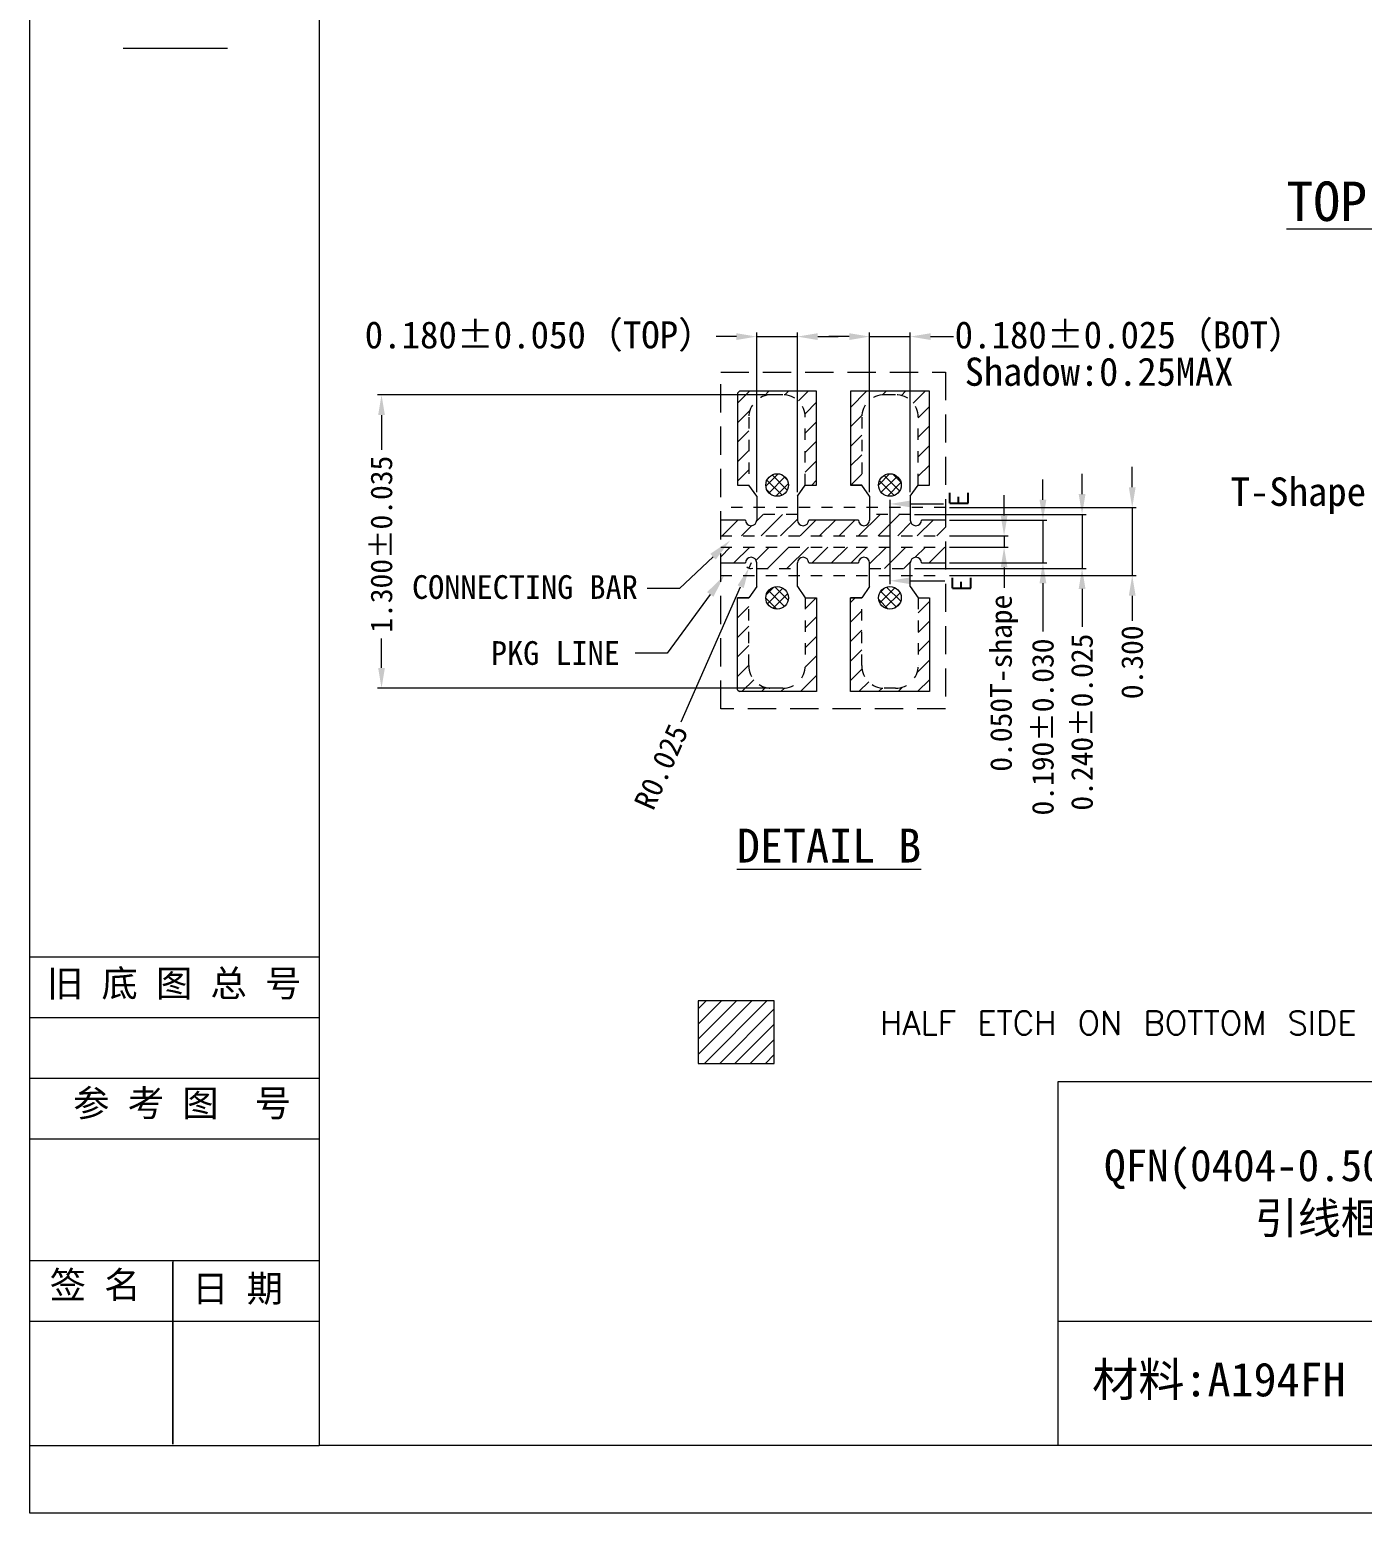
# Model space of a CAD drawing. Header units: millimetres. Extents: x 2103 to 2391, y 501 to 745.
# Drawn here: x 2279.51 to 2291.31, y 707.16 to 720.3 of the extents above; entities that cross this region are included whole.
import ezdxf
from ezdxf.enums import TextEntityAlignment as Align

# ---------------------------------------------------------------- set-up
doc = ezdxf.new("R2010")
doc.units = ezdxf.units.MM
doc.linetypes.add('HIDDEN', pattern=[0.375, 0.25, -0.125])
doc.layers.get('Defpoints').update_dxf_attribs({"lineweight": 18})
for name, color, linetype, lineweight in [('1', 7, 'Continuous', 18), ('1D', 4, 'Continuous', 18), ('2D', 4, 'Continuous', 18), ('DIM', 4, 'Continuous', 18), ('ETCH', 4, 'Continuous', 15), ('PKG', 6, 'HIDDEN', 9), ('引线框架', 7, 'Continuous', 20)]:
    doc.layers.add(name, color=color, linetype=linetype, lineweight=lineweight)
for name, color, linetype in [('HALF ETCH ON TOP SIDE', 6, 'Continuous'), ('TEMPLATE', 7, 'Continuous'), ('标注', 4, 'Continuous')]:
    doc.layers.add(name, color=color, linetype=linetype)
doc.styles.add('SIMPLEX', font='simplex.shx', dxfattribs={"bigfont": 'gbcbig.shx'})
doc.styles.get("Standard").update_dxf_attribs({"font": 'txt', "bigfont": 'gbcbig.shx'})
doc.styles.add('宋体', font='')
doc.styles.get('宋体').set_extended_font_data('宋体')
doc.dimstyles.get("Standard").update_dxf_attribs({"dimscale": 0.12, "dimtxt": 1, "dimasz": 1, "dimexe": 0.3, "dimexo": 0.3, "dimgap": 0.3, "dimtad": 0, "dimdec": 3, "dimzin": 0, "dimdsep": 46, "dimtxsty": 'SIMPLEX', "dimcen": 0.5, "dimdle": 2, "dimclrd": 256, "dimclre": 256, "dimclrt": 256, "dimadec": 0, "dimazin": 0, "dimtfac": 1, "dimtdec": 3, "dimtofl": 0, "dimtmove": 0, "dimatfit": 0, "dimfxl": 1, "dimtolj": 1, "dimtzin": 0, "dimarcsym": 0})
pattern_1 = [(45, (2333.28098, 774.86709), (-0.08643497, 0.08643497), [])]

# ---------------------------------------------------------------- blocks, each defined once
blk = doc.blocks.new('*D104')
at = {"layer": 'Defpoints', "color": 0, "transparency": 16777216}
for p in [(2287.622, 716.069), (2287.622, 715.469), (2289.276, 715.469)]:
    blk.add_point(p, dxfattribs=at)
at = {"layer": '标注', "lineweight": 5, "transparency": 16777216}
for p, q in [((2289.276, 716.249), (2289.276, 716.429)), ((2287.658, 716.069), (2289.312, 716.069)), ((2289.276, 716.069), (2289.276, 715.469)), ((2287.658, 715.469), (2289.312, 715.469)), ((2289.276, 715.289), (2289.276, 715.065))]:
    blk.add_line(p, q, dxfattribs=at)
at = {"layer": '标注', "transparency": 16777216}
for points in [[(2289.246, 716.249), (2289.306, 716.249), (2289.276, 716.069)], [(2289.306, 715.289), (2289.246, 715.289), (2289.276, 715.469)]]:
    blk.add_solid(points, dxfattribs=at)
at = {"layer": '标注', "lineweight": 13, "transparency": 16777216, "insert": (2289.276, 714.699), "char_height": 0.192, "attachment_point": 5, "rotation": 90, "style": '宋体'}
blk.add_mtext('\\A1;0.300', dxfattribs=at)
blk = doc.blocks.new('*D105')
at = {"layer": 'Defpoints', "color": 0, "transparency": 16777216}
for p in [(2287.622, 715.959), (2287.622, 715.579), (2288.485, 715.579)]:
    blk.add_point(p, dxfattribs=at)
at = {"layer": '标注', "lineweight": 5, "transparency": 16777216}
for p, q in [((2288.485, 716.139), (2288.485, 716.319)), ((2287.658, 715.959), (2288.521, 715.959)), ((2288.485, 715.959), (2288.485, 715.579)), ((2287.658, 715.579), (2288.521, 715.579)), ((2288.485, 715.399), (2288.485, 714.972))]:
    blk.add_line(p, q, dxfattribs=at)
at = {"layer": '标注', "transparency": 16777216}
for points in [[(2288.455, 716.139), (2288.515, 716.139), (2288.485, 715.959)], [(2288.515, 715.399), (2288.455, 715.399), (2288.485, 715.579)]]:
    blk.add_solid(points, dxfattribs=at)
at = {"layer": '标注', "lineweight": 13, "transparency": 16777216, "insert": (2288.485, 714.126), "char_height": 0.192, "attachment_point": 5, "rotation": 90, "style": '宋体'}
blk.add_mtext('\\A1;0.190%%P0.030', dxfattribs=at)
blk = doc.blocks.new('*D106')
at = {"layer": 'Defpoints', "color": 0, "transparency": 16777216}
for p in [(2287.31, 716.009), (2287.31, 715.529), (2288.832, 715.529)]:
    blk.add_point(p, dxfattribs=at)
at = {"layer": '标注', "lineweight": 5, "transparency": 16777216}
for p, q in [((2288.832, 716.189), (2288.832, 716.369)), ((2287.346, 716.009), (2288.868, 716.009)), ((2288.832, 716.009), (2288.832, 715.529)), ((2287.346, 715.529), (2288.868, 715.529)), ((2288.832, 715.349), (2288.832, 715.014))]:
    blk.add_line(p, q, dxfattribs=at)
at = {"layer": '标注', "transparency": 16777216}
for points in [[(2288.802, 716.189), (2288.862, 716.189), (2288.832, 716.009)], [(2288.862, 715.349), (2288.802, 715.349), (2288.832, 715.529)]]:
    blk.add_solid(points, dxfattribs=at)
at = {"layer": '标注', "lineweight": 13, "transparency": 16777216, "insert": (2288.832, 714.169), "char_height": 0.192, "attachment_point": 5, "rotation": 90, "style": '宋体'}
blk.add_mtext('\\A1;0.240%%P0.025', dxfattribs=at)
blk = doc.blocks.new('*D107')
at = {"layer": 'Defpoints', "color": 0, "transparency": 16777216}
for p in [(2286.13, 717.069), (2282.626, 714.469), (2286.13, 714.469)]:
    blk.add_point(p, dxfattribs=at)
at = {"layer": '标注', "lineweight": 5, "transparency": 16777216}
for p, q in [((2286.094, 717.069), (2282.59, 717.069)), ((2282.626, 716.889), (2282.626, 716.58)), ((2282.626, 714.649), (2282.626, 714.909)), ((2286.094, 714.469), (2282.59, 714.469))]:
    blk.add_line(p, q, dxfattribs=at)
at = {"layer": '标注', "transparency": 16777216}
for points in [[(2282.656, 716.889), (2282.596, 716.889), (2282.626, 717.069)], [(2282.596, 714.649), (2282.656, 714.649), (2282.626, 714.469)]]:
    blk.add_solid(points, dxfattribs=at)
at = {"layer": '标注', "lineweight": 13, "transparency": 16777216, "insert": (2282.626, 715.745), "char_height": 0.192, "attachment_point": 5, "rotation": 90, "style": '宋体'}
blk.add_mtext('\\A1;1.300%%P0.035', dxfattribs=at)
blk = doc.blocks.new('*D108')
at = {"layer": 'Defpoints', "color": 0, "transparency": 16777216}
for p in [(2287.31, 717.584), (2286.95, 716.169), (2287.31, 716.169)]:
    blk.add_point(p, dxfattribs=at)
at = {"layer": '标注', "lineweight": 5, "transparency": 16777216}
for p, q in [((2286.77, 717.584), (2286.59, 717.584)), ((2286.95, 716.205), (2286.95, 717.62)), ((2286.95, 717.584), (2287.31, 717.584)), ((2287.31, 716.205), (2287.31, 717.62)), ((2287.49, 717.584), (2287.693, 717.584))]:
    blk.add_line(p, q, dxfattribs=at)
at = {"layer": '标注', "transparency": 16777216}
for points in [[(2286.77, 717.554), (2286.77, 717.614), (2286.95, 717.584)], [(2287.49, 717.614), (2287.49, 717.554), (2287.31, 717.584)]]:
    blk.add_solid(points, dxfattribs=at)
at = {"layer": '标注', "lineweight": 13, "transparency": 16777216, "insert": (2289.255, 717.584), "char_height": 0.24, "attachment_point": 5, "style": '宋体'}
blk.add_mtext('\\A1;0.180%%p0.025（BOT）', dxfattribs=at)
blk = doc.blocks.new('*D102')
at = {"layer": 'Defpoints', "color": 0, "transparency": 16777216}
for p in [(2285.9, 715.579), (2285.88, 715.534)]:
    blk.add_point(p, dxfattribs=at)
at = {"layer": '标注', "lineweight": 5, "transparency": 16777216}
for p, q in [((2285.9, 715.579), (2285.88, 715.534)), ((2285.279, 714.171), (2285.807, 715.369))]:
    blk.add_line(p, q, dxfattribs=at)
blk.add_arc((2285.9, 715.579), 0.05, 222.2004, 288.418, dxfattribs=at)
at = {"layer": '标注', "transparency": 16777216}
blk.add_solid([(2285.835, 715.357), (2285.78, 715.381), (2285.88, 715.534)], dxfattribs=at)
at = {"layer": '标注', "lineweight": 13, "transparency": 16777216, "insert": (2285.104, 713.773), "char_height": 0.192, "attachment_point": 5, "rotation": 66.2176, "style": '宋体'}
blk.add_mtext('\\A1;R0.025', dxfattribs=at)
blk = doc.blocks.new('*D103')
at = {"layer": 'Defpoints', "color": 0, "transparency": 16777216}
for p in [(2287.622, 715.819), (2287.622, 715.719), (2288.141, 715.719)]:
    blk.add_point(p, dxfattribs=at)
at = {"layer": '标注', "lineweight": 5, "transparency": 16777216}
for p, q in [((2288.141, 715.999), (2288.141, 716.179)), ((2287.658, 715.819), (2288.177, 715.819)), ((2287.658, 715.719), (2288.177, 715.719)), ((2288.141, 715.819), (2288.141, 715.719)), ((2288.141, 715.539), (2288.141, 715.359))]:
    blk.add_line(p, q, dxfattribs=at)
at = {"layer": '标注', "transparency": 16777216}
for points in [[(2288.111, 715.999), (2288.171, 715.999), (2288.141, 715.819)], [(2288.171, 715.539), (2288.111, 715.539), (2288.141, 715.719)]]:
    blk.add_solid(points, dxfattribs=at)
at = {"layer": '标注', "lineweight": 5, "transparency": 16777216, "insert": (2288.141, 714.514), "char_height": 0.192, "attachment_point": 5, "rotation": 90, "style": '宋体'}
blk.add_mtext('\\A1;0.050T-shape', dxfattribs=at)
blk = doc.blocks.new('*D148')
at = {"layer": 'Defpoints', "color": 0, "transparency": 16777216}
for p in [(2286.31, 717.584), (2285.95, 716.169), (2286.31, 716.169)]:
    blk.add_point(p, dxfattribs=at)
at = {"layer": '标注', "lineweight": 5, "transparency": 16777216}
for p, q in [((2285.77, 717.584), (2285.59, 717.584)), ((2285.95, 716.205), (2285.95, 717.62)), ((2285.95, 717.584), (2286.31, 717.584)), ((2286.31, 716.205), (2286.31, 717.62)), ((2286.49, 717.584), (2286.67, 717.584))]:
    blk.add_line(p, q, dxfattribs=at)
at = {"layer": '标注', "transparency": 16777216}
for points in [[(2285.77, 717.554), (2285.77, 717.614), (2285.95, 717.584)], [(2286.49, 717.614), (2286.49, 717.554), (2286.31, 717.584)]]:
    blk.add_solid(points, dxfattribs=at)
at = {"layer": '标注', "lineweight": 13, "transparency": 16777216, "insert": (2284.029, 717.584), "char_height": 0.24, "attachment_point": 5, "style": '宋体'}
blk.add_mtext('\\A1;0.180%%p0.050（TOP）', dxfattribs=at)

msp = doc.modelspace()

# ---------------------------------------------------------------- hatches: boundary and pattern name
at = {"layer": 'ETCH'}
h = msp.add_hatch(dxfattribs=at)
h.set_pattern_fill('ANSI31', color=256, scale=0.0385)
h.set_pattern_definition(pattern_1)
h.paths.add_polyline_path([(2287.62236, 715.95928), (2287.41003, 715.95928, -1), (2287.31003, 715.95928), (2287.31003, 716.00928), (2286.95003, 716.00928), (2286.95003, 715.95928, -1), (2286.85003, 715.95928), (2286.41003, 715.95928, -1), (2286.31003, 715.95928), (2286.31003, 716.00928), (2285.95003, 716.00928), (2285.95003, 715.95928, -1), (2285.85003, 715.95928), (2285.63034, 715.95928), (2285.63034, 717.27046), (2287.62236, 717.27046)])
h.paths.add_polyline_path([(2287.62236, 717.27046), (2287.62236, 715.95928), (2287.41003, 715.95928, -1), (2287.31003, 715.95928), (2287.31003, 716.00928), (2286.95003, 716.00928), (2286.95003, 715.95928, -1), (2286.85003, 715.95928), (2286.41003, 715.95928, -1), (2286.31003, 715.95928), (2286.31003, 716.00928), (2285.95003, 716.00928), (2285.95003, 715.95928, -1), (2285.85003, 715.95928), (2285.63034, 715.95928), (2285.63034, 717.27046)], flags=16)
h.paths.add_polyline_path([(2285.78003, 717.08247), (2285.78003, 716.26928), (2285.88003, 716.26928), (2285.88003, 716.86928, -0.41421356), (2286.08003, 717.06928), (2286.18003, 717.06928, -0.41421356), (2286.38003, 716.86928), (2286.38003, 716.26928), (2286.48003, 716.26928), (2286.48003, 717.09928), (2285.79685, 717.09928)], flags=0)
h.paths.add_polyline_path([(2286.78003, 717.09928), (2286.78003, 716.26928), (2286.88003, 716.26928), (2286.88003, 716.86928, -0.41421356), (2287.08003, 717.06928), (2287.18003, 717.06928, -0.41421356), (2287.38003, 716.86928), (2287.38003, 716.26928), (2287.48003, 716.26928), (2287.48003, 717.09928)], flags=0)
h.paths.add_polyline_path([(2286.78003, 714.43928), (2286.78003, 715.26928), (2286.88003, 715.26928), (2286.88003, 714.66928, 0.41421356), (2287.08003, 714.46928), (2287.18003, 714.46928, 0.41421356), (2287.38003, 714.66928), (2287.38003, 715.26928), (2287.48003, 715.26928), (2287.48003, 714.43928)])
h.paths.add_polyline_path([(2285.78003, 715.26928), (2285.78003, 714.45609), (2285.79685, 714.43928), (2286.48003, 714.43928), (2286.48003, 715.26928), (2286.38003, 715.26928), (2286.38003, 714.66928, -0.41421356), (2286.18003, 714.46928), (2286.08003, 714.46928, -0.41421356), (2285.88003, 714.66928), (2285.88003, 715.26928)])
h.paths.add_polyline_path([(2285.63034, 715.95928), (2285.85003, 715.95928, 1), (2285.95003, 715.95928), (2285.95003, 716.00928), (2286.31003, 716.00928), (2286.31003, 715.95928, 1), (2286.41003, 715.95928), (2286.85003, 715.95928, 1), (2286.95003, 715.95928), (2286.95003, 716.00928), (2287.31003, 716.00928), (2287.31003, 715.95928, 1), (2287.41003, 715.95928), (2287.62236, 715.95928), (2287.62236, 715.81928), (2285.63034, 715.81928)])
h = msp.add_hatch(dxfattribs=at)
h.set_pattern_fill('ANSI31', color=256, scale=0.0385)
h.set_pattern_definition(pattern_1)
h.paths.add_polyline_path([(2285.63034, 714.28726), (2285.63034, 715.71928), (2287.62236, 715.71928), (2287.62236, 714.28726)])
h.paths.add_polyline_path([(2285.63034, 714.28726), (2285.63034, 715.57928), (2285.85003, 715.57928, -1), (2285.95003, 715.57928), (2285.95003, 715.52928), (2286.31003, 715.52928), (2286.31003, 715.57928, -1), (2286.41003, 715.57928), (2286.85003, 715.57928, -1), (2286.95003, 715.57928), (2286.95003, 715.52928), (2287.31003, 715.52928), (2287.31003, 715.57928, -1), (2287.41003, 715.57928), (2287.62236, 715.57928), (2287.62236, 714.28726)], flags=16)
h.paths.add_polyline_path([(2286.78003, 717.09928), (2286.78003, 716.26928), (2286.88003, 716.26928), (2286.88003, 716.86928, -0.41421356), (2287.08003, 717.06928), (2287.18003, 717.06928, -0.41421356), (2287.38003, 716.86928), (2287.38003, 716.26928), (2287.48003, 716.26928), (2287.48003, 717.09928)])
h.paths.add_polyline_path([(2285.78003, 717.08247), (2285.78003, 716.26928), (2285.88003, 716.26928), (2285.88003, 716.86928, -0.41421356), (2286.08003, 717.06928), (2286.18003, 717.06928, -0.41421356), (2286.38003, 716.86928), (2286.38003, 716.26928), (2286.48003, 716.26928), (2286.48003, 717.09928), (2285.79685, 717.09928)])
at = {"layer": 'ETCH', "lineweight": 13}
h = msp.add_hatch(dxfattribs=at)
h.set_pattern_fill('ANSI31', color=4, scale=0.03, style=0)
h.set_pattern_definition([(45, (430.59008, -0.38489), (-0.067351921, 0.067351921), [])])
h.paths.add_polyline_path([(2286.10426, 711.6995), (2285.43178, 711.6995), (2285.43178, 711.1463), (2286.10426, 711.1463)])
at = {"layer": 'HALF ETCH ON TOP SIDE', "lineweight": 13}
h = msp.add_hatch(dxfattribs=at)
h.set_pattern_fill('ANSI37', color=6, scale=0.02)
h.set_pattern_definition([(45, (2211.25644, 701.11537), (-0.04490128, 0.04490128), []), (135, (2211.25644, 701.11537), (-0.04490128, -0.04490128), [])])
h.paths.add_polyline_path([(2286.02995, 716.26928, -1), (2286.22995, 716.26928, -1)])
h.paths.add_polyline_path([(2287.02995, 716.26928, -1), (2287.22995, 716.26928, -1)])
h = msp.add_hatch(dxfattribs=at)
h.set_pattern_fill('ANSI37', color=6, scale=0.02)
h.set_pattern_definition([(45, (2211.25644, 692.51537), (-0.04490128, 0.04490128), []), (135, (2211.25644, 692.51537), (-0.04490128, -0.04490128), [])])
h.paths.add_polyline_path([(2286.02995, 715.26928, 1), (2286.22995, 715.26928, 1)])
h.paths.add_polyline_path([(2287.02995, 715.26928, 1), (2287.22995, 715.26928, 1)])

# ---------------------------------------------------------------- linework, layer by layer
at = {"layer": '1', "color": 7, "lineweight": 13}
for p, q in [((2285.95003, 716.16928, 0.0291), (2285.95003, 715.95928, 0.0291)), ((2286.31003, 716.16928, 0.0291), (2286.31003, 715.95928, 0.0291)), ((2286.95003, 716.16928, 0.0291), (2286.95003, 715.95928, 0.0291)), ((2287.31003, 716.16928, 0.0291), (2287.31003, 715.95928, 0.0291)), ((2285.85003, 715.95928, 0.0291), (2285.63034, 715.95928, 0.0291)), ((2286.85003, 715.95928, 0.0291), (2286.41003, 715.95928, 0.0291)), ((2287.62236, 715.95928, 0.0291), (2287.41003, 715.95928, 0.0291)), ((2285.63034, 715.57928, 0.0291), (2285.85003, 715.57928, 0.0291)), ((2285.95003, 715.36928, 0.0291), (2285.95003, 715.57928, 0.0291)), ((2286.30986, 715.57928, 0.0291), (2286.31003, 715.57928, 0.0291)), ((2286.31003, 715.36928, 0.0291), (2286.31003, 715.57928, 0.0291)), ((2286.41003, 715.57928, 0.0291), (2286.85003, 715.57928, 0.0291)), ((2286.95003, 715.36928, 0.0291), (2286.95003, 715.57928, 0.0291)), ((2287.31003, 715.36928, 0.0291), (2287.31003, 715.57928, 0.0291)), ((2287.41003, 715.57928, 0.0291), (2287.62236, 715.57928, 0.0291)), ((2285.95003, 715.36928, 0.0291), (2285.88003, 715.26928, 0.0291)), ((2286.31003, 715.36928, 0.0291), (2286.38003, 715.26928, 0.0291)), ((2286.95003, 715.36928, 0.0291), (2286.88003, 715.26928, 0.0291)), ((2287.31003, 715.36928, 0.0291), (2287.38003, 715.26928, 0.0291)), ((2285.88003, 715.26928, 0.0291), (2285.78003, 715.26928, 0.0291)), ((2286.38003, 715.26928, 0.0291), (2286.48003, 715.26928, 0.0291)), ((2286.88003, 715.26928, 0.0291), (2286.78003, 715.26928, 0.0291)), ((2287.38003, 715.26928, 0.0291), (2287.48003, 715.26928, 0.0291))]:
    msp.add_line(p, q, dxfattribs=at)
for centre, start, end in [((2285.90003, 715.95928, 0.0291), 180, 0), ((2286.36003, 715.95928, 0.0291), 180, 0), ((2286.90003, 715.95928, 0.0291), 180, 0), ((2287.36003, 715.95928, 0.0291), 180, 0), ((2285.90003, 715.57928, 0.0291), 0, 180), ((2286.36003, 715.57928, 0.0291), 360, 180), ((2286.90003, 715.57928, 0.0291), 0, 180), ((2287.36003, 715.57928, 0.0291), 360, 180)]:
    msp.add_arc(centre, 0.05, start, end, dxfattribs=at)
at = {"layer": '1D', "linetype": 'HIDDEN', "lineweight": 13, "ltscale": 0.1, "elevation": 0.0291}
for points in [[(2286.38003, 716.26928), (2286.38003, 716.86928, 0.41421356), (2286.18003, 717.06928), (2286.08003, 717.06928, 0.41421356), (2285.88003, 716.86928), (2285.88003, 716.26928)], [(2287.38003, 716.26928), (2287.38003, 716.86928, 0.41421356), (2287.18003, 717.06928), (2287.08003, 717.06928, 0.41421356), (2286.88003, 716.86928), (2286.88003, 716.26928)], [(2286.38003, 715.26928), (2286.38003, 714.66928, -0.41421356), (2286.18003, 714.46928), (2286.08003, 714.46928, -0.41421356), (2285.88003, 714.66928), (2285.88003, 715.26928)], [(2287.38003, 715.26928), (2287.38003, 714.66928, -0.41421356), (2287.18003, 714.46928), (2287.08003, 714.46928, -0.41421356), (2286.88003, 714.66928), (2286.88003, 715.26928)]]:
    msp.add_lwpolyline(points, format="xyb", dxfattribs=at)
at = {"layer": '1D', "linetype": 'HIDDEN', "ltscale": 0.1, "elevation": 0.0291}
for points in [[(2286.31003, 716.00928), (2285.95003, 716.00928)], [(2287.31003, 716.00928), (2286.95003, 716.00928)], [(2285.95003, 715.52928), (2286.31003, 715.52928)], [(2286.95003, 715.52928), (2287.31003, 715.52928)]]:
    msp.add_lwpolyline(points, dxfattribs=at)
at = {"layer": '1D', "linetype": 'HIDDEN', "lineweight": 13, "ltscale": 0.1, "elevation": 0.0291}
for points in [[(2286.31003, 716.00928), (2285.95003, 716.00928)], [(2287.31003, 716.00928), (2286.95003, 716.00928)], [(2285.95003, 715.52928), (2286.31003, 715.52928)], [(2286.95003, 715.52928), (2287.31003, 715.52928)]]:
    msp.add_lwpolyline(points, dxfattribs=at)
at = {"layer": '2D', "color": 4, "linetype": 'HIDDEN', "lineweight": 13, "ltscale": 0.05}
for p, q in [((2285.63034, 715.81928, 0.0291), (2287.62236, 715.81928, 0.0291)), ((2285.63034, 715.71928, 0.0291), (2287.62236, 715.71928, 0.0291))]:
    msp.add_line(p, q, dxfattribs=at)
at = {"layer": 'DIM', "lineweight": 0}
for p, q in [((2287.13002, 716.13691, 0.0291), (2287.12996, 715.3912, 0.0291)), ((2287.31424, 716.10167, 0.0291), (2287.60476, 716.10167, 0.0291)), ((2287.31428, 715.42132, 0.0291), (2287.61514, 715.42132, 0.0291))]:
    msp.add_line(p, q, dxfattribs=at)
for points in [[(2287.31434, 716.07095, 0.0291), (2287.31434, 716.13239, 0.0291), (2287.13002, 716.10167, 0.0291)], [(2287.31428, 715.3906, 0.0291), (2287.31428, 715.45204, 0.0291), (2287.12996, 715.42132, 0.0291)]]:
    msp.add_solid(points, dxfattribs=at)
at = {"layer": 'PKG', "color": 2, "lineweight": 13, "ltscale": 0.1, "elevation": 0.0291}
for points in [[(2287.62236, 716.06928), (2285.63034, 716.06928)], [(2285.63034, 715.46928), (2287.62236, 715.46928)]]:
    msp.add_lwpolyline(points, dxfattribs=at)
at = {"layer": 'TEMPLATE', "color": 7, "lineweight": 13}
for p, q in [((2280.3387, 720.13886), (2281.26043, 720.13886)), ((2282.07571, 712.0869), (2279.50915, 712.0869)), ((2282.07571, 711.54945), (2279.50915, 711.54945)), ((2282.07571, 711.012), (2279.50915, 711.012)), ((2288.62132, 707.76183), (2288.62132, 710.9849)), ((2288.62132, 710.9849), (2300.27031, 710.9849)), ((2282.07571, 710.47454), (2279.50915, 710.47454)), ((2279.50915, 709.40073), (2282.07571, 709.39964)), ((2280.77851, 709.40073), (2280.77851, 707.7729)), ((2280.77851, 707.7729), (2280.77851, 709.38477)), ((2282.07571, 708.86115), (2279.50915, 708.86115)), ((2294.34834, 708.86115), (2288.62132, 708.86115)), ((2282.07403, 707.7601), (2279.51646, 707.7601))]:
    msp.add_line(p, q, dxfattribs=at)
at = {"layer": '引线框架'}
for p, q in [((2285.78003, 717.08247, 0.0291), (2285.79685, 717.09928, 0.0291)), ((2285.95003, 716.16928, 0.0291), (2285.88003, 716.26928, 0.0291)), ((2286.31003, 716.16928, 0.0291), (2286.38003, 716.26928, 0.0291)), ((2286.88003, 716.26928, 0.0291), (2286.78003, 716.26928, 0.0291)), ((2286.95003, 716.16928, 0.0291), (2286.88003, 716.26928, 0.0291)), ((2287.31003, 716.16928, 0.0291), (2287.38003, 716.26928, 0.0291)), ((2287.38003, 716.26928, 0.0291), (2287.48003, 716.26928, 0.0291)), ((2285.95003, 716.16928, 0.0291), (2285.95003, 715.95928, 0.0291)), ((2286.31003, 716.16928, 0.0291), (2286.31003, 715.95928, 0.0291)), ((2286.95003, 716.16928, 0.0291), (2286.95003, 715.95928, 0.0291)), ((2287.31003, 716.16928, 0.0291), (2287.31003, 715.95928, 0.0291)), ((2286.85003, 715.95928, 0.0291), (2286.41003, 715.95928, 0.0291)), ((2285.95003, 715.36928, 0.0291), (2285.95003, 715.57928, 0.0291)), ((2286.30986, 715.57928, 0.0291), (2286.31003, 715.57928, 0.0291)), ((2286.31003, 715.36928, 0.0291), (2286.31003, 715.57928, 0.0291)), ((2286.41003, 715.57928, 0.0291), (2286.85003, 715.57928, 0.0291)), ((2286.95003, 715.36928, 0.0291), (2286.95003, 715.57928, 0.0291)), ((2287.31003, 715.36928, 0.0291), (2287.31003, 715.57928, 0.0291)), ((2285.95003, 715.36928, 0.0291), (2285.88003, 715.26928, 0.0291)), ((2286.31003, 715.36928, 0.0291), (2286.38003, 715.26928, 0.0291)), ((2286.95003, 715.36928, 0.0291), (2286.88003, 715.26928, 0.0291)), ((2287.31003, 715.36928, 0.0291), (2287.38003, 715.26928, 0.0291)), ((2285.78003, 714.45609, 0.0291), (2285.79685, 714.43928, 0.0291))]:
    msp.add_line(p, q, dxfattribs=at)
at = {"layer": '引线框架', "elevation": 0.0291}
for points in [[(2285.78003, 717.08247), (2285.78003, 716.26928), (2285.88003, 716.26928)], [(2286.38003, 716.26928), (2286.48003, 716.26928), (2286.48003, 717.09928), (2285.79685, 717.09928)], [(2287.38003, 716.26928), (2287.48003, 716.26928), (2287.48003, 717.09928), (2286.78003, 717.09928), (2286.78003, 716.26928), (2286.88003, 716.26928)], [(2285.78003, 714.45609), (2285.78003, 715.26928), (2285.88003, 715.26928)], [(2286.38003, 715.26928), (2286.48003, 715.26928), (2286.48003, 714.43928), (2285.79685, 714.43928)], [(2287.38003, 715.26928), (2287.48003, 715.26928), (2287.48003, 714.43928), (2286.78003, 714.43928), (2286.78003, 715.26928), (2286.88003, 715.26928)]]:
    msp.add_lwpolyline(points, dxfattribs=at)
at = {"layer": '引线框架'}
for centre in [(2286.12995, 716.26928, 0.0291), (2287.12995, 716.26928, 0.0291), (2286.12995, 715.26928, 0.0291), (2287.12995, 715.26928, 0.0291)]:
    msp.add_circle(centre, 0.1, dxfattribs=at)
for centre, start, end in [((2285.90003, 715.95928, 0.0291), 180, 0), ((2286.36003, 715.95928, 0.0291), 180, 0), ((2286.90003, 715.95928, 0.0291), 180, 0), ((2287.36003, 715.95928, 0.0291), 180, 0), ((2285.90003, 715.57928, 0.0291), 0, 180), ((2286.36003, 715.57928, 0.0291), 0, 180), ((2286.90003, 715.57928, 0.0291), 0, 180), ((2287.36003, 715.57928, 0.0291), 0, 180)]:
    msp.add_arc(centre, 0.05, start, end, dxfattribs=at)
at = {"layer": '标注', "lineweight": 13}
for p, q in [((2285.56257, 715.63413, 0.0291), (2285.26578, 715.35256, 0.0291)), ((2285.26578, 715.35256, 0.0291), (2284.97991, 715.35256, 0.0291)), ((2285.53849, 715.29988, 0.0291), (2285.15733, 714.77965, 0.0291)), ((2285.15733, 714.77965, 0.0291), (2284.87146, 714.77965, 0.0291))]:
    msp.add_line(p, q, dxfattribs=at)
at = {"layer": '标注', "color": 7, "lineweight": 13}
for p, q in [((2285.43178, 711.6995, 0.0787), (2285.43178, 711.1463, 0.0787)), ((2286.10426, 711.6995, 0.0787), (2285.43178, 711.6995, 0.0787)), ((2286.10426, 711.1463, 0.0787), (2286.10426, 711.6995, 0.0787)), ((2285.43178, 711.1463, 0.0787), (2286.10426, 711.1463, 0.0787))]:
    msp.add_line(p, q, dxfattribs=at)
at = {"layer": '标注', "color": 2, "linetype": 'HIDDEN', "lineweight": 13, "elevation": 0.0291}
msp.add_lwpolyline([(2285.63034, 717.27046), (2287.62236, 717.27046), (2287.62236, 714.28726), (2285.63034, 714.28726)], close=True, dxfattribs=at)
at = {"layer": '标注', "lineweight": 13}
for points in [[(2285.53848, 715.65952, 0.0291), (2285.71492, 715.77866, 0.0291), (2285.58666, 715.60874, 0.0291)], [(2285.51026, 715.32057, 0.0291), (2285.66261, 715.46928, 0.0291), (2285.56673, 715.27919, 0.0291)]]:
    msp.add_solid(points, dxfattribs=at)

# ---------------------------------------------------------------- texts
at = {"layer": 'DIM', "lineweight": 0, "char_height": 0.16384, "attachment_point": 5, "rotation": 90}
for insert in [(2287.74112, 716.14756, 0.02899), (2287.7649, 715.39318, 0.02899)]:
    msp.add_mtext('{\\C4;E}', dxfattribs=dict(at, insert=insert))
at = {"layer": 'TEMPLATE', "color": 7, "lineweight": 13, "attachment_point": 1, "style": '宋体'}
for s, insert, char_height in [('{\\fSimSun|b0|i0|c134|p2;旧 底 图 总 号}', (2279.66237, 711.97361), 0.2361796), ('{\\fSimSun|b0|i0|c134|p2;参 考 图  号}', (2279.89461, 710.91239), 0.2361796), ('{\\fSimSun|b0|i0|c134|p2; 签 名}', (2279.52549, 709.30212), 0.2361796), ('{\\fSimSun|b0|i0|c134|p2; 日 期}', (2280.78804, 709.2702), 0.2361796), ('材料:A194FH', (2288.92123, 708.49653, 0.01057), 0.299769)]:
    msp.add_mtext(s, dxfattribs=dict(at, insert=insert, char_height=char_height))
at = {"layer": 'TEMPLATE', "color": 7, "lineweight": 13, "insert": (2289.02725, 710.38294), "char_height": 0.28, "width": 5.0713297, "attachment_point": 1, "style": '宋体'}
msp.add_mtext('{\\C0;\\f宋体|b0|i0|c134|p2;QFN(0404-0.50)020(I)-0013\\f宋体|b0|i0|c134|p2;           \\P       引线框架图}', dxfattribs=at)
at = {"layer": '标注', "lineweight": 13}
msp.add_text('HALF ETCH ON BOTTOM SIDE', height=0.21, dxfattribs=at).set_placement((2291.2643, 711.50507, 0.0787), align=Align.MIDDLE_RIGHT)
at = {"layer": '标注', "lineweight": 13, "attachment_point": 5, "style": '宋体'}
for s, insert, char_height in [('{\\LTOP VIEW}', (2291.59462, 718.78003, 0.15741), 0.35), ('Shadow:0.25MAX', (2288.98244, 717.27088, 0.1865), 0.25), ('CONNECTING BAR', (2283.89641, 715.36407, 0.0291), 0.21), ('PKG LINE', (2284.16624, 714.77965, 0.0291), 0.21)]:
    msp.add_mtext(s, dxfattribs=dict(at, insert=insert, char_height=char_height))
at = {"layer": '标注', "lineweight": 13, "insert": (2286.59039, 713.07561, 0.0787), "char_height": 0.3, "attachment_point": 5, "style": '宋体', "bg_fill": 2}
msp.add_mtext('{\\LDETAIL B}', dxfattribs=at)

# ---------------------------------------------------------------- dimensions: what is measured, and where the dimension line sits
at = {"layer": '标注', "lineweight": 13}
dim = msp.add_linear_dim(base=(2286.31003, 717.58398, 0.0291), p1=(2285.95003, 716.16928, 0.0291), p2=(2286.31003, 716.16928, 0.0291), text='<>（TOP）', dimstyle='Standard', override={"dimtxt": 2, "dimasz": 1.5, "dimgap": 0.3, "dimlfac": 0.5, "dimpost": '', "dimtxsty": '宋体', "dimtol": 1, "dimlim": 0, "dimtp": 0.05, "dimtm": 0.05, "dimtofl": 1, "dimlwd": 5, "dimlwe": 5, "dimarcsym": 2}, dxfattribs=at)
dim.commit()
dim.dimension.update_dxf_attribs({"geometry": '*D148', "text_midpoint": (2284.02889, 717.58398, 0.0291), "dimtype": 160})
dim = msp.add_linear_dim(base=(2282.62574, 714.46928, 0.0291), p1=(2286.13003, 717.06928, 0.0291), p2=(2286.13003, 714.46928, 0.0291), angle=90, text='<>%%P0.035', dimstyle='Standard', override={"dimtxt": 1.6, "dimasz": 1.5, "dimlfac": 0.5, "dimtxsty": '宋体', "dimtofl": 1, "dimlwd": 5, "dimlwe": 5, "dimarcsym": 2}, dxfattribs=at)
dim.commit()
dim.dimension.update_dxf_attribs({"geometry": '*D107', "text_midpoint": (2282.62574, 715.74466, 0.0291), "dimtype": 160})
dim = msp.add_linear_dim(base=(2289.27642, 715.46928, 0.0291), p1=(2287.62236, 716.06928, 0.0291), p2=(2287.62236, 715.46928, 0.0291), angle=90, dimstyle='Standard', override={"dimtxt": 1.6, "dimasz": 1.5, "dimlfac": 0.5, "dimtxsty": '宋体', "dimtofl": 1, "dimlwd": 5, "dimlwe": 5, "dimarcsym": 2}, dxfattribs=at)
dim.commit()
dim.dimension.update_dxf_attribs({"geometry": '*D104', "text_midpoint": (2289.27642, 714.69868, 0.0291), "dimtype": 160})
at = {"layer": '标注', "lineweight": 5}
dim = msp.add_linear_dim(base=(2288.14106, 715.71928, 0.0291), p1=(2287.62236, 715.81928, 0.0291), p2=(2287.62236, 715.71928, 0.0291), angle=90, dimstyle='Standard', override={"dimtxt": 1.6, "dimasz": 1.5, "dimlfac": 0.5, "dimpost": 'T-shape', "dimtxsty": '宋体', "dimtofl": 1, "dimlwd": 5, "dimlwe": 5, "dimarcsym": 2}, dxfattribs=at)
dim.commit()
dim.dimension.update_dxf_attribs({"geometry": '*D103', "text_midpoint": (2288.14106, 714.51398, 0.0291)})

# ---------------------------------------------------------------- next in the draw order: linework, layer by layer
at = {"layer": 'TEMPLATE', "color": 7, "lineweight": 13}
for points in [[(2279.50915, 736.98335), (2300.98531, 736.98335), (2300.98531, 707.16083), (2279.50915, 707.16083)], [(2282.07571, 736.37873), (2300.27031, 736.37873), (2300.27031, 707.76183), (2282.07571, 707.76183)]]:
    msp.add_lwpolyline(points, close=True, dxfattribs=at)

# ---------------------------------------------------------------- next in the draw order: dimensions: what is measured, and where the dimension line sits
at = {"layer": '标注', "lineweight": 13}
for base, p1, p2, text, picture, middle in [((2288.83205, 715.52928, 0.0291), (2287.31003, 716.00928, 0.0291), (2287.31003, 715.52928, 0.0291), '<>%%P0.025', '*D106', (2288.83205, 714.16931, 0.0291)), ((2288.48539, 715.57928, 0.0291), (2287.62236, 715.95928, 0.0291), (2287.62236, 715.57928, 0.0291), '<>%%P0.030', '*D105', (2288.48539, 714.12597, 0.0291))]:
    dim = msp.add_linear_dim(base=base, p1=p1, p2=p2, angle=90, text=text, dimstyle='Standard', override={"dimtxt": 1.6, "dimasz": 1.5, "dimlfac": 0.5, "dimtxsty": '宋体', "dimtofl": 1, "dimlwd": 5, "dimlwe": 5, "dimarcsym": 2}, dxfattribs=at)
    dim.commit()
    dim.dimension.update_dxf_attribs({"geometry": picture, "text_midpoint": middle, "dimtype": 160})
dim = msp.add_radius_dim(center=(2285.90003, 715.57928, 0.0291), mpoint=(2285.87987, 715.53352, 0.0291), dimstyle='Standard', override={"dimtxt": 1.6, "dimasz": 1.5, "dimlfac": 0.5, "dimtxsty": '宋体', "dimtofl": 1, "dimlwd": 5, "dimlwe": 5, "dimarcsym": 2}, dxfattribs=at)
dim.commit()
dim.dimension.update_dxf_attribs({"geometry": '*D102', "text_midpoint": (2285.10392, 713.77274, 0.0291), "dimtype": 164})

# ---------------------------------------------------------------- next in the draw order: texts
at = {"layer": '标注', "lineweight": 0, "insert": (2291.34736, 716.01223, 0.00028), "char_height": 0.252, "attachment_point": 9, "style": '宋体', "bg_fill": 2}
msp.add_mtext('\\A1;T-Shape', dxfattribs=at)

# ---------------------------------------------------------------- next in the draw order: dimensions: what is measured, and where the dimension line sits
at = {"layer": '标注', "lineweight": 13}
dim = msp.add_linear_dim(base=(2287.31003, 717.58398, 0.0291), p1=(2286.95003, 716.16928, 0.0291), p2=(2287.31003, 716.16928, 0.0291), text='<>（BOT）', dimstyle='Standard', override={"dimtxt": 2, "dimasz": 1.5, "dimgap": 0.3, "dimlfac": 0.5, "dimpost": '', "dimtxsty": '宋体', "dimtol": 1, "dimlim": 0, "dimtp": 0.025, "dimtm": 0.025, "dimtofl": 1, "dimlwd": 5, "dimlwe": 5, "dimarcsym": 2}, dxfattribs=at)
dim.commit()
dim.dimension.update_dxf_attribs({"geometry": '*D108', "text_midpoint": (2289.25452, 717.58398, 0.0291), "dimtype": 160})

doc.saveas('drawing.dxf')
